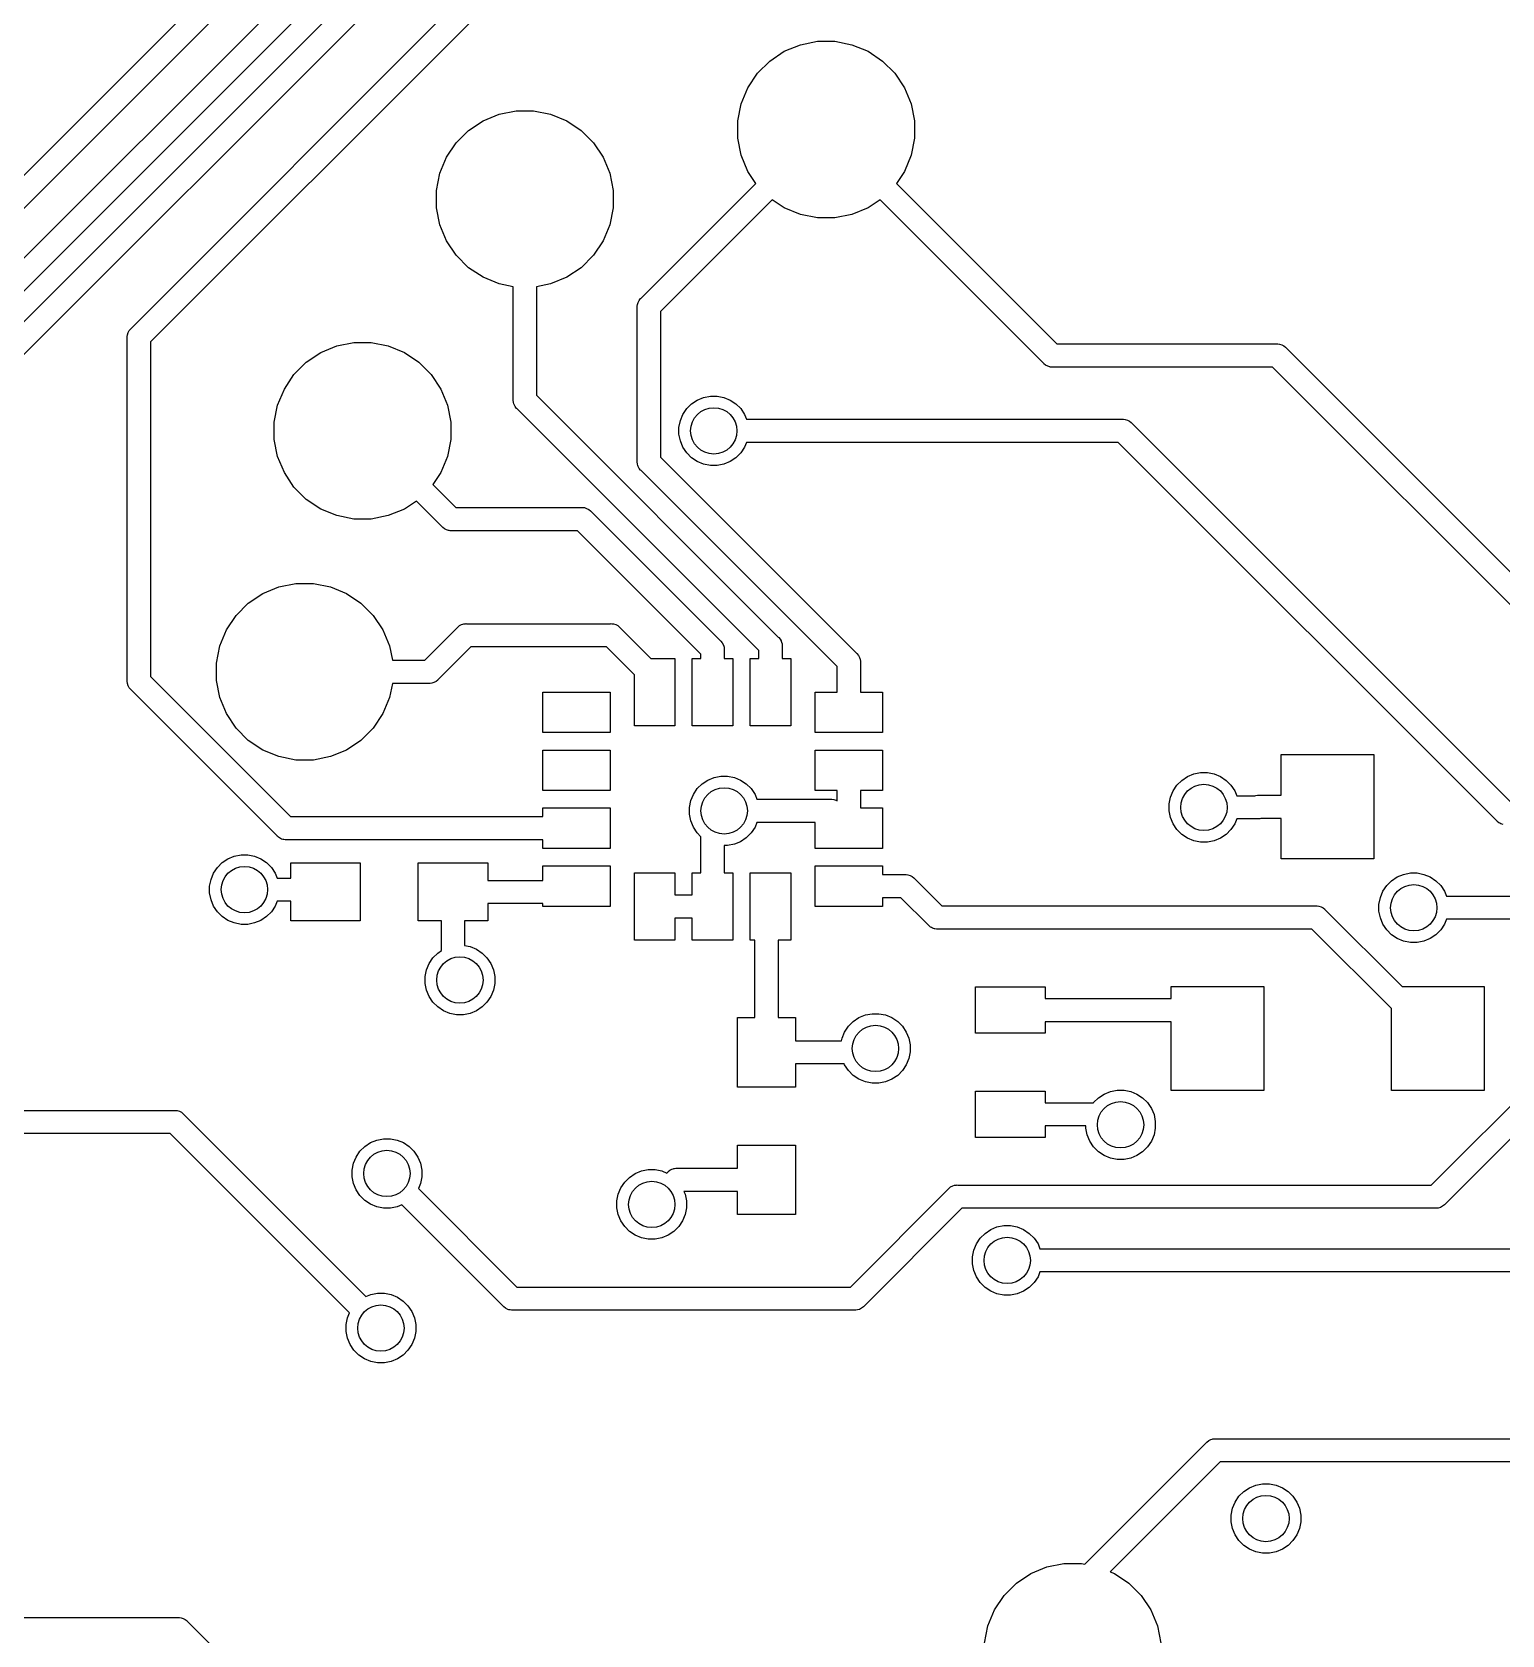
# Model space of a CAD drawing. Extents: x 71 to 174, y -171 to -82.
# Drawn here: x 105.57 to 118.25, y -119 to -105.16 of the extents above; entities that cross this region are included whole.
import ezdxf

# ---------------------------------------------------------------- set-up
doc = ezdxf.new("R2010")
doc.units = 0
doc.header["$MEASUREMENT"] = 0
doc.layers.add('BLACK', color=7, linetype='CONTINUOUS')

msp = doc.modelspace()

# ---------------------------------------------------------------- linework, layer by layer
at = {"layer": 'BLACK', "linetype": 'CONTINUOUS'}
for p, q in [((93.1546, -118.747), (108.096, -103.805)), ((108.212, -103.973), (93.2702, -118.915)), ((86.9507, -125.664), (108.46, -104.155)), ((108.575, -104.323), (87.0101, -125.888)), ((87.1929, -125.971), (108.658, -104.505)), ((108.774, -104.673), (87.3601, -126.086)), ((106.426, -107.722), (109.231, -104.916)), ((109.347, -105.084), (106.593, -107.837)), ((112.062, -105.33), (112.201, -105.273)), ((112.201, -105.273), (112.348, -105.244)), ((112.348, -105.244), (112.498, -105.244)), ((112.498, -105.244), (112.645, -105.273)), ((112.645, -105.273), (112.784, -105.33)), ((111.831, -105.52), (111.937, -105.414)), ((111.937, -105.414), (112.062, -105.33)), ((112.784, -105.33), (112.909, -105.414)), ((112.909, -105.414), (113.015, -105.52)), ((111.748, -105.645), (111.831, -105.52)), ((113.015, -105.52), (113.098, -105.645)), ((111.69, -105.783), (111.748, -105.645)), ((113.098, -105.645), (113.156, -105.783)), ((111.661, -105.931), (111.69, -105.783)), ((113.156, -105.783), (113.185, -105.931)), ((109.337, -106.014), (109.462, -105.93)), ((109.462, -105.93), (109.601, -105.873)), ((109.601, -105.873), (109.748, -105.844)), ((109.748, -105.844), (109.898, -105.844)), ((109.898, -105.844), (110.045, -105.873)), ((110.045, -105.873), (110.184, -105.93)), ((110.184, -105.93), (110.309, -106.014)), ((111.661, -106.081), (111.661, -105.931)), ((113.185, -105.931), (113.185, -106.081)), ((109.231, -106.12), (109.337, -106.014)), ((110.309, -106.014), (110.415, -106.12)), ((111.69, -106.228), (111.661, -106.081)), ((113.185, -106.081), (113.156, -106.228)), ((109.09, -106.383), (109.148, -106.245)), ((109.148, -106.245), (109.231, -106.12)), ((110.415, -106.12), (110.498, -106.245)), ((110.498, -106.245), (110.556, -106.383)), ((111.748, -106.367), (111.69, -106.228)), ((113.156, -106.228), (113.098, -106.367)), ((109.061, -106.531), (109.09, -106.383)), ((110.556, -106.383), (110.585, -106.531)), ((111.817, -106.47), (111.748, -106.367)), ((113.098, -106.367), (113.029, -106.47)), ((110.826, -107.462), (111.817, -106.47)), ((113.029, -106.47), (114.414, -107.856)), ((109.061, -106.681), (109.061, -106.531)), ((110.585, -106.531), (110.585, -106.681)), ((111.958, -106.612), (110.993, -107.577)), ((112.062, -106.681), (111.958, -106.612)), ((112.888, -106.612), (112.784, -106.681)), ((114.299, -108.023), (112.888, -106.612)), ((109.09, -106.828), (109.061, -106.681)), ((110.585, -106.681), (110.556, -106.828)), ((112.201, -106.738), (112.062, -106.681)), ((112.348, -106.768), (112.201, -106.738)), ((112.498, -106.768), (112.348, -106.768)), ((112.645, -106.738), (112.498, -106.768)), ((112.784, -106.681), (112.645, -106.738)), ((109.148, -106.967), (109.09, -106.828)), ((110.556, -106.828), (110.498, -106.967)), ((109.231, -107.091), (109.148, -106.967)), ((110.498, -106.967), (110.415, -107.091)), ((109.337, -107.198), (109.231, -107.091)), ((109.462, -107.281), (109.337, -107.198)), ((110.309, -107.198), (110.184, -107.281)), ((110.415, -107.091), (110.309, -107.198)), ((109.601, -107.338), (109.462, -107.281)), ((109.723, -107.363), (109.601, -107.338)), ((110.045, -107.338), (109.923, -107.363)), ((110.184, -107.281), (110.045, -107.338)), ((109.723, -108.336), (109.723, -107.363)), ((109.923, -107.363), (109.923, -108.299)), ((110.795, -107.516), (110.8, -107.497)), ((110.8, -107.497), (110.81, -107.48)), ((110.81, -107.48), (110.822, -107.465)), ((110.822, -107.465), (110.826, -107.462)), ((110.793, -107.531), (110.795, -107.516)), ((110.793, -107.536), (110.793, -107.531)), ((110.793, -107.531), (110.793, -107.531)), ((110.793, -107.541), (110.793, -107.536)), ((110.793, -108.87), (110.793, -107.541)), ((110.993, -107.577), (110.993, -108.833)), ((106.395, -107.776), (106.4, -107.757)), ((106.4, -107.757), (106.41, -107.74)), ((106.41, -107.74), (106.422, -107.725)), ((106.422, -107.725), (106.426, -107.722)), ((106.393, -107.791), (106.395, -107.776)), ((106.393, -107.796), (106.393, -107.791)), ((106.393, -107.791), (106.393, -107.791)), ((106.393, -107.801), (106.393, -107.796)), ((106.393, -110.763), (106.393, -107.801)), ((106.593, -107.837), (106.593, -110.727)), ((108.062, -107.93), (108.201, -107.873)), ((108.201, -107.873), (108.348, -107.844)), ((108.348, -107.844), (108.498, -107.844)), ((108.498, -107.844), (108.645, -107.873)), ((108.645, -107.873), (108.784, -107.93)), ((114.414, -107.856), (116.311, -107.856)), ((116.311, -107.856), (116.316, -107.855)), ((116.316, -107.855), (116.321, -107.856)), ((116.321, -107.856), (116.321, -107.856)), ((116.321, -107.856), (116.336, -107.857)), ((116.336, -107.857), (116.355, -107.863)), ((116.355, -107.863), (116.372, -107.872)), ((116.372, -107.872), (116.387, -107.885)), ((116.387, -107.885), (116.39, -107.888)), ((116.39, -107.888), (119.028, -110.526)), ((107.831, -108.12), (107.937, -108.014)), ((107.937, -108.014), (108.062, -107.93)), ((108.784, -107.93), (108.909, -108.014)), ((108.909, -108.014), (109.015, -108.12)), ((114.302, -108.027), (114.299, -108.023)), ((114.317, -108.039), (114.302, -108.027)), ((114.335, -108.049), (114.317, -108.039)), ((114.345, -108.052), (114.335, -108.049)), ((107.748, -108.245), (107.831, -108.12)), ((109.015, -108.12), (109.098, -108.245)), ((114.353, -108.054), (114.345, -108.052)), ((114.357, -108.055), (114.353, -108.054)), ((114.368, -108.056), (114.357, -108.055)), ((114.373, -108.056), (114.368, -108.056)), ((114.368, -108.056), (114.368, -108.056)), ((114.378, -108.056), (114.373, -108.056)), ((116.275, -108.056), (114.378, -108.056)), ((118.913, -110.694), (116.275, -108.056)), ((107.69, -108.383), (107.748, -108.245)), ((109.098, -108.245), (109.156, -108.383)), ((109.923, -108.299), (112.01, -110.387)), ((111.311, -108.34), (111.366, -108.317)), ((111.366, -108.317), (111.424, -108.306)), ((111.424, -108.306), (111.483, -108.306)), ((111.483, -108.306), (111.541, -108.317)), ((111.541, -108.317), (111.595, -108.34)), ((107.661, -108.531), (107.69, -108.383)), ((109.156, -108.383), (109.185, -108.531)), ((109.723, -108.341), (109.723, -108.336)), ((109.725, -108.36), (109.723, -108.341)), ((109.728, -108.373), (109.725, -108.36)), ((109.73, -108.379), (109.728, -108.373)), ((109.74, -108.397), (109.73, -108.379)), ((109.752, -108.412), (109.74, -108.397)), ((109.756, -108.415), (109.752, -108.412)), ((111.843, -110.502), (109.756, -108.415)), ((111.165, -108.518), (111.187, -108.464)), ((111.187, -108.464), (111.22, -108.414)), ((111.22, -108.414), (111.262, -108.373)), ((111.262, -108.373), (111.311, -108.34)), ((111.595, -108.34), (111.644, -108.373)), ((111.644, -108.373), (111.686, -108.414)), ((111.686, -108.414), (111.719, -108.464)), ((111.719, -108.464), (111.736, -108.506)), ((107.661, -108.681), (107.661, -108.531)), ((109.185, -108.531), (109.185, -108.681)), ((111.153, -108.576), (111.165, -108.518)), ((111.153, -108.635), (111.153, -108.576)), ((111.736, -108.506), (114.979, -108.506)), ((114.979, -108.506), (114.984, -108.505)), ((114.984, -108.505), (114.989, -108.506)), ((114.989, -108.506), (114.989, -108.506)), ((114.989, -108.506), (115.003, -108.507)), ((115.003, -108.507), (115.022, -108.513)), ((115.022, -108.513), (115.04, -108.522)), ((115.04, -108.522), (115.055, -108.535)), ((115.055, -108.535), (115.058, -108.538)), ((115.058, -108.538), (118.325, -111.806)), ((107.69, -108.828), (107.661, -108.681)), ((109.185, -108.681), (109.156, -108.828)), ((111.165, -108.693), (111.153, -108.635)), ((111.187, -108.748), (111.165, -108.693)), ((111.736, -108.706), (111.719, -108.748)), ((114.942, -108.706), (111.736, -108.706)), ((118.21, -111.973), (114.942, -108.706)), ((107.748, -108.967), (107.69, -108.828)), ((109.156, -108.828), (109.098, -108.967)), ((110.793, -108.874), (110.793, -108.87)), ((110.795, -108.894), (110.793, -108.874)), ((110.993, -108.833), (112.685, -110.525)), ((111.22, -108.797), (111.187, -108.748)), ((111.262, -108.839), (111.22, -108.797)), ((111.311, -108.872), (111.262, -108.839)), ((111.366, -108.894), (111.311, -108.872)), ((111.595, -108.872), (111.541, -108.894)), ((111.644, -108.839), (111.595, -108.872)), ((111.686, -108.797), (111.644, -108.839)), ((111.719, -108.748), (111.686, -108.797)), ((107.831, -109.091), (107.748, -108.967)), ((109.098, -108.967), (109.029, -109.07)), ((110.798, -108.906), (110.795, -108.894)), ((110.8, -108.913), (110.798, -108.906)), ((110.81, -108.93), (110.8, -108.913)), ((110.822, -108.946), (110.81, -108.93)), ((110.826, -108.949), (110.822, -108.946)), ((112.518, -110.641), (110.826, -108.949)), ((111.424, -108.906), (111.366, -108.894)), ((111.483, -108.906), (111.424, -108.906)), ((111.541, -108.894), (111.483, -108.906)), ((107.937, -109.198), (107.831, -109.091)), ((109.029, -109.07), (109.227, -109.268)), ((108.062, -109.281), (107.937, -109.198)), ((108.201, -109.338), (108.062, -109.281)), ((108.784, -109.281), (108.645, -109.338)), ((108.888, -109.212), (108.784, -109.281)), ((109.111, -109.435), (108.888, -109.212)), ((109.227, -109.268), (110.313, -109.268)), ((110.313, -109.268), (110.318, -109.267)), ((110.318, -109.267), (110.323, -109.268)), ((110.323, -109.268), (110.323, -109.268)), ((110.323, -109.268), (110.337, -109.269)), ((110.337, -109.269), (110.356, -109.275)), ((110.356, -109.275), (110.374, -109.284)), ((110.374, -109.284), (110.389, -109.297)), ((108.348, -109.368), (108.201, -109.338)), ((108.498, -109.368), (108.348, -109.368)), ((108.645, -109.338), (108.498, -109.368)), ((110.389, -109.297), (110.392, -109.3)), ((110.392, -109.3), (111.51, -110.419)), ((109.114, -109.439), (109.111, -109.435)), ((109.129, -109.451), (109.114, -109.439)), ((109.147, -109.461), (109.129, -109.451)), ((109.157, -109.464), (109.147, -109.461)), ((109.165, -109.466), (109.157, -109.464)), ((109.169, -109.467), (109.165, -109.466)), ((109.18, -109.468), (109.169, -109.467)), ((109.185, -109.468), (109.18, -109.468)), ((109.18, -109.468), (109.18, -109.468)), ((109.19, -109.468), (109.185, -109.468)), ((110.276, -109.468), (109.19, -109.468)), ((111.343, -110.534), (110.276, -109.468)), ((107.562, -110.01), (107.701, -109.953)), ((107.701, -109.953), (107.848, -109.924)), ((107.848, -109.924), (107.998, -109.924)), ((107.998, -109.924), (108.145, -109.953)), ((108.145, -109.953), (108.284, -110.01)), ((107.331, -110.2), (107.437, -110.094)), ((107.437, -110.094), (107.562, -110.01)), ((108.284, -110.01), (108.409, -110.094)), ((108.409, -110.094), (108.515, -110.2)), ((107.248, -110.325), (107.331, -110.2)), ((108.515, -110.2), (108.598, -110.325)), ((107.19, -110.463), (107.248, -110.325)), ((108.598, -110.325), (108.656, -110.463)), ((108.959, -110.586), (109.242, -110.303)), ((109.242, -110.303), (109.245, -110.3)), ((109.245, -110.3), (109.26, -110.287)), ((109.26, -110.287), (109.277, -110.278)), ((109.277, -110.278), (109.287, -110.275)), ((109.287, -110.275), (109.296, -110.272)), ((109.296, -110.272), (109.3, -110.272)), ((109.3, -110.272), (109.311, -110.271)), ((109.311, -110.271), (109.316, -110.27)), ((109.311, -110.271), (109.311, -110.271)), ((109.316, -110.27), (109.321, -110.271)), ((109.321, -110.271), (110.563, -110.271)), ((110.563, -110.271), (110.568, -110.27)), ((110.568, -110.27), (110.573, -110.271)), ((110.573, -110.271), (110.573, -110.271)), ((110.573, -110.271), (110.588, -110.272)), ((110.588, -110.272), (110.607, -110.278)), ((110.607, -110.278), (110.624, -110.287)), ((110.624, -110.287), (110.639, -110.3)), ((110.639, -110.3), (110.642, -110.303)), ((110.642, -110.303), (110.91, -110.571)), ((112.01, -110.387), (112.014, -110.39)), ((112.014, -110.39), (112.027, -110.405)), ((107.161, -110.611), (107.19, -110.463)), ((108.656, -110.463), (108.68, -110.586)), ((109.357, -110.471), (109.075, -110.753)), ((110.527, -110.471), (109.357, -110.471)), ((110.768, -110.712), (110.527, -110.471)), ((111.343, -110.571), (111.343, -110.534)), ((111.51, -110.419), (111.514, -110.422)), ((111.514, -110.422), (111.527, -110.437)), ((111.527, -110.437), (111.536, -110.455)), ((111.536, -110.455), (111.542, -110.473)), ((111.542, -110.473), (111.543, -110.488)), ((111.543, -110.488), (111.543, -110.488)), ((111.543, -110.488), (111.544, -110.493)), ((111.544, -110.493), (111.543, -110.498)), ((111.543, -110.498), (111.543, -110.571)), ((111.843, -110.571), (111.843, -110.502)), ((112.027, -110.405), (112.034, -110.419)), ((112.034, -110.419), (112.036, -110.422)), ((112.036, -110.422), (112.041, -110.438)), ((112.041, -110.438), (112.042, -110.441)), ((112.042, -110.441), (112.043, -110.456)), ((112.043, -110.456), (112.043, -110.456)), ((112.043, -110.456), (112.044, -110.461)), ((112.044, -110.461), (112.043, -110.466)), ((112.043, -110.466), (112.043, -110.571)), ((112.685, -110.525), (112.689, -110.528)), ((112.689, -110.528), (112.702, -110.544)), ((107.161, -110.761), (107.161, -110.611)), ((108.68, -110.586), (108.959, -110.586)), ((110.91, -110.571), (111.118, -110.571)), ((111.118, -110.571), (111.118, -111.151)), ((111.268, -111.151), (111.268, -110.571)), ((111.268, -110.571), (111.343, -110.571)), ((111.543, -110.571), (111.618, -110.571)), ((111.618, -110.571), (111.618, -111.151)), ((111.768, -111.151), (111.768, -110.571)), ((111.768, -110.571), (111.843, -110.571)), ((112.043, -110.571), (112.118, -110.571)), ((112.118, -110.571), (112.118, -111.151)), ((112.518, -110.861), (112.518, -110.641)), ((112.702, -110.544), (112.711, -110.561)), ((112.711, -110.561), (112.714, -110.571)), ((112.714, -110.571), (112.716, -110.578)), ((112.716, -110.578), (112.717, -110.58)), ((112.717, -110.58), (112.718, -110.595)), ((112.718, -110.595), (112.718, -110.595)), ((112.718, -110.595), (112.719, -110.599)), ((112.719, -110.599), (112.718, -110.604)), ((112.718, -110.604), (112.718, -110.861)), ((106.393, -110.768), (106.393, -110.763)), ((106.395, -110.788), (106.393, -110.768)), ((106.4, -110.806), (106.395, -110.788)), ((106.4, -110.807), (106.4, -110.806)), ((106.41, -110.824), (106.4, -110.807)), ((106.593, -110.727), (107.802, -111.936)), ((107.19, -110.908), (107.161, -110.761)), ((108.68, -110.786), (108.656, -110.908)), ((108.996, -110.786), (108.68, -110.786)), ((109.001, -110.786), (108.996, -110.786)), ((109.006, -110.786), (109.001, -110.786)), ((109.02, -110.784), (109.006, -110.786)), ((109.006, -110.786), (109.006, -110.786)), ((109.039, -110.779), (109.02, -110.784)), ((109.057, -110.769), (109.039, -110.779)), ((109.072, -110.757), (109.057, -110.769)), ((109.075, -110.753), (109.072, -110.757)), ((110.768, -111.151), (110.768, -110.712)), ((106.422, -110.839), (106.41, -110.824)), ((106.426, -110.842), (106.422, -110.839)), ((107.686, -112.103), (106.426, -110.842)), ((107.248, -111.047), (107.19, -110.908)), ((108.656, -110.908), (108.598, -111.047)), ((109.978, -111.211), (109.978, -110.861)), ((109.978, -110.861), (110.558, -110.861)), ((110.558, -110.861), (110.558, -111.211)), ((112.328, -111.211), (112.328, -110.861)), ((112.328, -110.861), (112.518, -110.861)), ((112.718, -110.861), (112.908, -110.861)), ((112.908, -110.861), (112.908, -111.211)), ((107.331, -111.171), (107.248, -111.047)), ((108.598, -111.047), (108.515, -111.171)), ((107.437, -111.278), (107.331, -111.171)), ((108.515, -111.171), (108.409, -111.278)), ((110.558, -111.211), (109.978, -111.211)), ((111.118, -111.151), (110.768, -111.151)), ((111.618, -111.151), (111.268, -111.151)), ((112.118, -111.151), (111.768, -111.151)), ((112.908, -111.211), (112.328, -111.211)), ((107.562, -111.361), (107.437, -111.278)), ((107.701, -111.418), (107.562, -111.361)), ((108.284, -111.361), (108.145, -111.418)), ((108.409, -111.278), (108.284, -111.361)), ((109.978, -111.711), (109.978, -111.361)), ((109.978, -111.361), (110.558, -111.361)), ((110.558, -111.361), (110.558, -111.711)), ((112.328, -111.711), (112.328, -111.361)), ((112.328, -111.361), (112.908, -111.361)), ((112.908, -111.361), (112.908, -111.711)), ((107.848, -111.448), (107.701, -111.418)), ((107.998, -111.448), (107.848, -111.448)), ((108.145, -111.418), (107.998, -111.448)), ((116.35, -111.751), (116.35, -111.401)), ((116.35, -111.401), (117.15, -111.401)), ((117.15, -111.401), (117.15, -112.301)), ((111.352, -111.653), (111.401, -111.62)), ((111.401, -111.62), (111.456, -111.597)), ((111.456, -111.597), (111.514, -111.586)), ((111.514, -111.586), (111.573, -111.586)), ((111.573, -111.586), (111.631, -111.597)), ((111.631, -111.597), (111.685, -111.62)), ((111.685, -111.62), (111.734, -111.653)), ((115.45, -111.664), (115.492, -111.623)), ((115.492, -111.623), (115.541, -111.59)), ((115.541, -111.59), (115.596, -111.567)), ((115.596, -111.567), (115.654, -111.556)), ((115.654, -111.556), (115.713, -111.556)), ((115.713, -111.556), (115.771, -111.567)), ((115.771, -111.567), (115.825, -111.59)), ((115.825, -111.59), (115.874, -111.623)), ((115.874, -111.623), (115.916, -111.664)), ((110.558, -111.711), (109.978, -111.711)), ((111.255, -111.798), (111.277, -111.744)), ((111.277, -111.744), (111.31, -111.694)), ((111.31, -111.694), (111.352, -111.653)), ((111.734, -111.653), (111.776, -111.694)), ((111.776, -111.694), (111.809, -111.744)), ((111.809, -111.744), (111.826, -111.786)), ((111.826, -111.786), (112.463, -111.786)), ((112.518, -111.711), (112.328, -111.711)), ((112.463, -111.786), (112.468, -111.785)), ((112.468, -111.785), (112.473, -111.786)), ((112.473, -111.786), (112.473, -111.786)), ((112.473, -111.786), (112.488, -111.787)), ((112.518, -111.799), (112.518, -111.711)), ((112.908, -111.711), (112.718, -111.711)), ((112.718, -111.711), (112.718, -111.861)), ((115.383, -111.826), (115.395, -111.768)), ((115.395, -111.768), (115.417, -111.714)), ((115.417, -111.714), (115.45, -111.664)), ((115.916, -111.664), (115.949, -111.714)), ((115.949, -111.714), (115.966, -111.756)), ((115.966, -111.756), (116.122, -111.756)), ((116.122, -111.756), (116.131, -111.753)), ((116.131, -111.753), (116.145, -111.751)), ((116.145, -111.751), (116.145, -111.751)), ((116.145, -111.751), (116.15, -111.751)), ((116.15, -111.751), (116.155, -111.751)), ((116.155, -111.751), (116.35, -111.751)), ((109.978, -111.861), (110.558, -111.861)), ((109.978, -111.936), (109.978, -111.861)), ((110.558, -111.861), (110.558, -112.211)), ((111.243, -111.856), (111.255, -111.798)), ((111.243, -111.915), (111.243, -111.856)), ((111.255, -111.973), (111.243, -111.915)), ((112.488, -111.787), (112.507, -111.793)), ((112.507, -111.793), (112.518, -111.799)), ((112.718, -111.861), (112.908, -111.861)), ((112.908, -111.861), (112.908, -112.211)), ((115.383, -111.885), (115.383, -111.826)), ((115.395, -111.943), (115.383, -111.885)), ((107.802, -111.936), (109.978, -111.936)), ((111.277, -112.028), (111.255, -111.973)), ((111.31, -112.077), (111.277, -112.028)), ((111.809, -112.028), (111.776, -112.077)), ((111.826, -111.986), (111.809, -112.028)), ((112.328, -111.986), (111.826, -111.986)), ((112.328, -112.211), (112.328, -111.986)), ((115.417, -111.998), (115.395, -111.943)), ((115.45, -112.047), (115.417, -111.998)), ((115.492, -112.089), (115.45, -112.047)), ((115.916, -112.047), (115.874, -112.089)), ((115.949, -111.998), (115.916, -112.047)), ((115.966, -111.956), (115.949, -111.998)), ((116.141, -111.956), (115.966, -111.956)), ((116.146, -111.956), (116.141, -111.956)), ((116.151, -111.956), (116.146, -111.956)), ((116.166, -111.954), (116.151, -111.956)), ((116.151, -111.956), (116.151, -111.956)), ((116.175, -111.951), (116.166, -111.954)), ((116.35, -111.951), (116.175, -111.951)), ((116.35, -112.301), (116.35, -111.951)), ((118.213, -111.977), (118.21, -111.973)), ((118.228, -111.989), (118.213, -111.977)), ((118.235, -111.993), (118.228, -111.989)), ((118.245, -111.999), (118.235, -111.993)), ((118.264, -112.004), (118.245, -111.999)), ((107.689, -112.107), (107.686, -112.103)), ((107.705, -112.119), (107.689, -112.107)), ((107.722, -112.129), (107.705, -112.119)), ((107.735, -112.133), (107.722, -112.129)), ((107.741, -112.134), (107.735, -112.133)), ((107.743, -112.134), (107.741, -112.134)), ((107.756, -112.136), (107.743, -112.134)), ((107.761, -112.136), (107.756, -112.136)), ((107.756, -112.136), (107.756, -112.136)), ((107.765, -112.136), (107.761, -112.136)), ((109.978, -112.136), (107.765, -112.136)), ((109.978, -112.211), (109.978, -112.136)), ((111.343, -112.11), (111.31, -112.077)), ((111.343, -112.421), (111.343, -112.11)), ((111.573, -112.186), (111.543, -112.186)), ((111.543, -112.186), (111.543, -112.421)), ((111.631, -112.174), (111.573, -112.186)), ((111.685, -112.152), (111.631, -112.174)), ((111.734, -112.119), (111.685, -112.152)), ((111.776, -112.077), (111.734, -112.119)), ((115.541, -112.122), (115.492, -112.089)), ((115.596, -112.144), (115.541, -112.122)), ((115.654, -112.156), (115.596, -112.144)), ((115.713, -112.156), (115.654, -112.156)), ((115.771, -112.144), (115.713, -112.156)), ((115.825, -112.122), (115.771, -112.144)), ((115.874, -112.089), (115.825, -112.122)), ((107.17, -112.374), (107.212, -112.333)), ((107.212, -112.333), (107.261, -112.3)), ((107.261, -112.3), (107.316, -112.277)), ((107.316, -112.277), (107.374, -112.266)), ((107.374, -112.266), (107.433, -112.266)), ((107.433, -112.266), (107.491, -112.277)), ((107.491, -112.277), (107.545, -112.3)), ((107.545, -112.3), (107.594, -112.333)), ((107.594, -112.333), (107.636, -112.374)), ((107.803, -112.466), (107.803, -112.336)), ((107.803, -112.336), (108.403, -112.336)), ((108.403, -112.336), (108.403, -112.836)), ((108.903, -112.836), (108.903, -112.336)), ((108.903, -112.336), (109.503, -112.336)), ((109.503, -112.336), (109.503, -112.486)), ((110.558, -112.211), (109.978, -112.211)), ((112.908, -112.211), (112.328, -112.211)), ((117.15, -112.301), (116.35, -112.301)), ((107.103, -112.536), (107.115, -112.478)), ((107.115, -112.478), (107.137, -112.424)), ((107.137, -112.424), (107.17, -112.374)), ((107.636, -112.374), (107.669, -112.424)), ((107.669, -112.424), (107.686, -112.466)), ((107.686, -112.466), (107.803, -112.466)), ((109.978, -112.486), (109.978, -112.361)), ((109.978, -112.361), (110.558, -112.361)), ((110.558, -112.361), (110.558, -112.711)), ((110.768, -113.001), (110.768, -112.421)), ((110.768, -112.421), (111.118, -112.421)), ((111.118, -112.421), (111.118, -112.611)), ((111.268, -112.611), (111.268, -112.421)), ((111.268, -112.421), (111.343, -112.421)), ((111.543, -112.421), (111.618, -112.421)), ((111.618, -112.421), (111.618, -113.001)), ((111.768, -113.001), (111.768, -112.421)), ((111.768, -112.421), (112.118, -112.421)), ((112.118, -112.421), (112.118, -113.001)), ((112.328, -112.711), (112.328, -112.361)), ((112.328, -112.361), (112.908, -112.361)), ((112.908, -112.361), (112.908, -112.436)), ((112.908, -112.436), (113.103, -112.436)), ((113.103, -112.436), (113.108, -112.435)), ((113.108, -112.435), (113.113, -112.436)), ((113.113, -112.436), (113.113, -112.436)), ((113.113, -112.436), (113.128, -112.437)), ((113.128, -112.437), (113.147, -112.443)), ((113.147, -112.443), (113.164, -112.452)), ((113.164, -112.452), (113.179, -112.465)), ((113.179, -112.465), (113.182, -112.468)), ((113.182, -112.468), (113.42, -112.706)), ((117.302, -112.489), (117.351, -112.456)), ((117.351, -112.456), (117.406, -112.434)), ((117.406, -112.434), (117.464, -112.422)), ((117.464, -112.422), (117.523, -112.422)), ((117.523, -112.422), (117.581, -112.434)), ((117.581, -112.434), (117.635, -112.456)), ((117.635, -112.456), (117.684, -112.489)), ((107.103, -112.595), (107.103, -112.536)), ((107.115, -112.653), (107.103, -112.595)), ((109.503, -112.486), (109.978, -112.486)), ((111.118, -112.611), (111.268, -112.611)), ((117.205, -112.635), (117.227, -112.58)), ((117.227, -112.58), (117.26, -112.531)), ((117.26, -112.531), (117.302, -112.489)), ((117.684, -112.489), (117.726, -112.531)), ((117.726, -112.531), (117.759, -112.58)), ((117.759, -112.58), (117.776, -112.622)), ((107.137, -112.708), (107.115, -112.653)), ((107.17, -112.757), (107.137, -112.708)), ((107.669, -112.708), (107.636, -112.757)), ((107.686, -112.666), (107.669, -112.708)), ((107.803, -112.666), (107.686, -112.666)), ((107.803, -112.836), (107.803, -112.666)), ((109.978, -112.686), (109.503, -112.686)), ((109.503, -112.686), (109.503, -112.836)), ((109.978, -112.711), (109.978, -112.686)), ((110.558, -112.711), (109.978, -112.711)), ((112.908, -112.711), (112.328, -112.711)), ((113.067, -112.636), (112.908, -112.636)), ((112.908, -112.636), (112.908, -112.711)), ((113.305, -112.874), (113.067, -112.636)), ((113.42, -112.706), (116.65, -112.706)), ((116.65, -112.706), (116.655, -112.706)), ((116.655, -112.706), (116.66, -112.706)), ((116.66, -112.706), (116.66, -112.706)), ((116.66, -112.706), (116.675, -112.708)), ((116.675, -112.708), (116.694, -112.714)), ((116.694, -112.714), (116.711, -112.723)), ((116.711, -112.723), (116.726, -112.735)), ((116.726, -112.735), (116.729, -112.739)), ((116.729, -112.739), (117.392, -113.401)), ((117.193, -112.693), (117.205, -112.635)), ((117.193, -112.752), (117.193, -112.693)), ((117.205, -112.81), (117.193, -112.752)), ((117.776, -112.622), (126.623, -112.622)), ((107.212, -112.799), (107.17, -112.757)), ((107.261, -112.832), (107.212, -112.799)), ((107.316, -112.854), (107.261, -112.832)), ((107.374, -112.866), (107.316, -112.854)), ((107.433, -112.866), (107.374, -112.866)), ((107.491, -112.854), (107.433, -112.866)), ((107.545, -112.832), (107.491, -112.854)), ((107.594, -112.799), (107.545, -112.832)), ((107.636, -112.757), (107.594, -112.799)), ((108.403, -112.836), (107.803, -112.836)), ((109.103, -112.836), (108.903, -112.836)), ((109.103, -113.092), (109.103, -112.836)), ((109.503, -112.836), (109.303, -112.836)), ((109.303, -112.836), (109.303, -113.048)), ((111.268, -112.811), (111.118, -112.811)), ((111.118, -112.811), (111.118, -113.001)), ((111.268, -113.001), (111.268, -112.811)), ((113.308, -112.877), (113.305, -112.874)), ((113.323, -112.89), (113.308, -112.877)), ((113.331, -112.894), (113.323, -112.89)), ((117.227, -112.864), (117.205, -112.81)), ((117.26, -112.914), (117.227, -112.864)), ((117.759, -112.864), (117.726, -112.914)), ((117.776, -112.822), (117.759, -112.864)), ((126.715, -112.822), (117.776, -112.822)), ((111.118, -113.001), (110.768, -113.001)), ((111.618, -113.001), (111.268, -113.001)), ((111.808, -113.001), (111.768, -113.001)), ((111.808, -113.671), (111.808, -113.001)), ((112.118, -113.001), (112.008, -113.001)), ((112.008, -113.001), (112.008, -113.671)), ((113.34, -112.899), (113.331, -112.894)), ((113.359, -112.905), (113.34, -112.899)), ((113.361, -112.905), (113.359, -112.905)), ((113.374, -112.906), (113.361, -112.905)), ((113.379, -112.907), (113.374, -112.906)), ((113.374, -112.906), (113.374, -112.906)), ((113.384, -112.906), (113.379, -112.907)), ((116.614, -112.906), (113.384, -112.906)), ((117.3, -113.593), (116.614, -112.906)), ((117.302, -112.955), (117.26, -112.914)), ((117.351, -112.988), (117.302, -112.955)), ((117.406, -113.011), (117.351, -112.988)), ((117.464, -113.022), (117.406, -113.011)), ((117.523, -113.022), (117.464, -113.022)), ((117.581, -113.011), (117.523, -113.022)), ((117.635, -112.988), (117.581, -113.011)), ((117.684, -112.955), (117.635, -112.988)), ((117.726, -112.914), (117.684, -112.955)), ((108.997, -113.204), (109.03, -113.154)), ((109.03, -113.154), (109.072, -113.113)), ((109.072, -113.113), (109.103, -113.092)), ((109.303, -113.048), (109.351, -113.057)), ((109.351, -113.057), (109.405, -113.08)), ((109.405, -113.08), (109.454, -113.113)), ((109.454, -113.113), (109.496, -113.154)), ((109.496, -113.154), (109.529, -113.204)), ((108.963, -113.316), (108.975, -113.258)), ((108.975, -113.258), (108.997, -113.204)), ((109.529, -113.204), (109.552, -113.258)), ((109.552, -113.258), (109.563, -113.316)), ((108.963, -113.375), (108.963, -113.316)), ((108.975, -113.433), (108.963, -113.375)), ((108.997, -113.488), (108.975, -113.433)), ((109.552, -113.433), (109.529, -113.488)), ((109.563, -113.375), (109.552, -113.433)), ((109.563, -113.316), (109.563, -113.375)), ((113.713, -113.806), (113.713, -113.406)), ((113.713, -113.406), (114.313, -113.406)), ((114.313, -113.406), (114.313, -113.506)), ((115.4, -113.506), (115.4, -113.401)), ((115.4, -113.401), (116.2, -113.401)), ((116.2, -113.401), (116.2, -114.301)), ((117.392, -113.401), (118.1, -113.401)), ((117.644, -115.116), (119.355, -113.405)), ((118.1, -113.401), (118.1, -114.301)), ((109.03, -113.537), (108.997, -113.488)), ((109.072, -113.579), (109.03, -113.537)), ((109.121, -113.612), (109.072, -113.579)), ((109.454, -113.579), (109.405, -113.612)), ((109.496, -113.537), (109.454, -113.579)), ((109.529, -113.488), (109.496, -113.537)), ((114.313, -113.506), (115.4, -113.506)), ((119.471, -113.572), (117.76, -115.283)), ((109.176, -113.634), (109.121, -113.612)), ((109.234, -113.646), (109.176, -113.634)), ((109.293, -113.646), (109.234, -113.646)), ((109.351, -113.634), (109.293, -113.646)), ((109.405, -113.612), (109.351, -113.634)), ((111.658, -114.271), (111.658, -113.671)), ((111.658, -113.671), (111.808, -113.671)), ((112.008, -113.671), (112.158, -113.671)), ((112.158, -113.671), (112.158, -113.871)), ((112.615, -113.745), (112.657, -113.704)), ((112.657, -113.704), (112.706, -113.671)), ((112.706, -113.671), (112.761, -113.648)), ((112.761, -113.648), (112.819, -113.637)), ((112.819, -113.637), (112.878, -113.637)), ((112.878, -113.637), (112.936, -113.648)), ((112.936, -113.648), (112.99, -113.671)), ((112.99, -113.671), (113.04, -113.704)), ((113.04, -113.704), (113.081, -113.745)), ((115.4, -113.706), (114.313, -113.706)), ((114.313, -113.706), (114.313, -113.806)), ((115.4, -114.301), (115.4, -113.706)), ((117.3, -114.301), (117.3, -113.593)), ((112.555, -113.871), (112.56, -113.849)), ((112.56, -113.849), (112.582, -113.795)), ((112.582, -113.795), (112.615, -113.745)), ((113.081, -113.745), (113.114, -113.795)), ((113.114, -113.795), (113.137, -113.849)), ((113.137, -113.849), (113.148, -113.907)), ((114.313, -113.806), (113.713, -113.806)), ((112.158, -113.871), (112.555, -113.871)), ((113.148, -113.966), (113.137, -114.024)), ((113.148, -113.907), (113.148, -113.966)), ((112.579, -114.071), (112.158, -114.071)), ((112.158, -114.071), (112.158, -114.271)), ((112.582, -114.079), (112.579, -114.071)), ((112.615, -114.128), (112.582, -114.079)), ((112.657, -114.17), (112.615, -114.128)), ((113.081, -114.128), (113.04, -114.17)), ((113.114, -114.079), (113.081, -114.128)), ((113.137, -114.024), (113.114, -114.079)), ((112.158, -114.271), (111.658, -114.271)), ((112.706, -114.203), (112.657, -114.17)), ((112.761, -114.225), (112.706, -114.203)), ((112.819, -114.237), (112.761, -114.225)), ((112.878, -114.237), (112.819, -114.237)), ((112.936, -114.225), (112.878, -114.237)), ((112.99, -114.203), (112.936, -114.225)), ((113.04, -114.17), (112.99, -114.203)), ((113.713, -114.706), (113.713, -114.306)), ((113.713, -114.306), (114.313, -114.306)), ((114.313, -114.306), (114.313, -114.406)), ((114.313, -114.406), (114.729, -114.406)), ((114.729, -114.406), (114.73, -114.404)), ((114.73, -114.404), (114.772, -114.363)), ((114.772, -114.363), (114.821, -114.33)), ((114.821, -114.33), (114.876, -114.307)), ((114.876, -114.307), (114.934, -114.296)), ((114.934, -114.296), (114.993, -114.296)), ((114.993, -114.296), (115.051, -114.307)), ((115.051, -114.307), (115.105, -114.33)), ((115.105, -114.33), (115.154, -114.363)), ((115.154, -114.363), (115.196, -114.404)), ((115.196, -114.404), (115.229, -114.454)), ((116.2, -114.301), (115.4, -114.301)), ((118.1, -114.301), (117.3, -114.301)), ((99.822, -114.472), (106.798, -114.472)), ((106.798, -114.472), (106.803, -114.471)), ((106.803, -114.471), (106.808, -114.472)), ((106.808, -114.472), (106.808, -114.472)), ((106.808, -114.472), (106.823, -114.473)), ((106.823, -114.473), (106.842, -114.479)), ((106.842, -114.479), (106.859, -114.488)), ((106.859, -114.488), (106.874, -114.501)), ((106.874, -114.501), (106.877, -114.504)), ((106.877, -114.504), (108.451, -116.079)), ((115.229, -114.454), (115.252, -114.508)), ((115.252, -114.508), (115.263, -114.566)), ((106.762, -114.672), (99.822, -114.672)), ((108.31, -116.22), (106.762, -114.672)), ((114.663, -114.606), (114.313, -114.606)), ((114.313, -114.606), (114.313, -114.706)), ((114.663, -114.625), (114.663, -114.606)), ((114.675, -114.683), (114.663, -114.625)), ((114.697, -114.738), (114.675, -114.683)), ((115.252, -114.683), (115.229, -114.738)), ((115.263, -114.625), (115.252, -114.683)), ((115.263, -114.566), (115.263, -114.625)), ((108.367, -114.874), (108.4, -114.824)), ((108.4, -114.824), (108.442, -114.783)), ((108.442, -114.783), (108.491, -114.75)), ((108.491, -114.75), (108.546, -114.727)), ((108.546, -114.727), (108.604, -114.716)), ((108.604, -114.716), (108.663, -114.716)), ((108.663, -114.716), (108.721, -114.727)), ((108.721, -114.727), (108.775, -114.75)), ((108.775, -114.75), (108.824, -114.783)), ((108.824, -114.783), (108.866, -114.824)), ((108.866, -114.824), (108.899, -114.874)), ((111.658, -114.971), (111.658, -114.771)), ((111.658, -114.771), (112.158, -114.771)), ((112.158, -114.771), (112.158, -115.371)), ((114.313, -114.706), (113.713, -114.706)), ((114.73, -114.787), (114.697, -114.738)), ((114.772, -114.829), (114.73, -114.787)), ((114.821, -114.862), (114.772, -114.829)), ((115.154, -114.829), (115.105, -114.862)), ((115.196, -114.787), (115.154, -114.829)), ((115.229, -114.738), (115.196, -114.787)), ((108.333, -114.986), (108.345, -114.928)), ((108.345, -114.928), (108.367, -114.874)), ((108.899, -114.874), (108.922, -114.928)), ((108.922, -114.928), (108.933, -114.986)), ((114.876, -114.884), (114.821, -114.862)), ((114.934, -114.896), (114.876, -114.884)), ((114.993, -114.896), (114.934, -114.896)), ((115.051, -114.884), (114.993, -114.896)), ((115.105, -114.862), (115.051, -114.884)), ((108.333, -115.045), (108.333, -114.986)), ((108.345, -115.103), (108.333, -115.045)), ((108.367, -115.158), (108.345, -115.103)), ((108.922, -115.103), (108.904, -115.145)), ((108.933, -115.045), (108.922, -115.103)), ((108.933, -114.986), (108.933, -115.045)), ((110.652, -115.141), (110.685, -115.092)), ((110.685, -115.092), (110.727, -115.05)), ((110.727, -115.05), (110.776, -115.017)), ((110.776, -115.017), (110.83, -114.994)), ((110.83, -114.994), (110.888, -114.983)), ((110.888, -114.983), (110.947, -114.983)), ((110.947, -114.983), (111.005, -114.994)), ((111.005, -114.994), (111.047, -115.012)), ((111.047, -115.012), (111.056, -115.004)), ((111.056, -115.004), (111.059, -115)), ((111.059, -115), (111.074, -114.987)), ((111.074, -114.987), (111.091, -114.978)), ((111.091, -114.978), (111.102, -114.975)), ((111.102, -114.975), (111.11, -114.972)), ((111.11, -114.972), (111.114, -114.972)), ((111.114, -114.972), (111.125, -114.971)), ((111.125, -114.971), (111.13, -114.97)), ((111.125, -114.971), (111.125, -114.971)), ((111.13, -114.97), (111.135, -114.971)), ((111.135, -114.971), (111.658, -114.971)), ((108.4, -115.207), (108.367, -115.158)), ((108.442, -115.249), (108.4, -115.207)), ((108.904, -115.145), (109.755, -115.996)), ((110.618, -115.253), (110.629, -115.195)), ((110.629, -115.195), (110.652, -115.141)), ((111.658, -115.171), (111.196, -115.171)), ((111.196, -115.171), (111.206, -115.195)), ((111.206, -115.195), (111.218, -115.253)), ((111.658, -115.371), (111.658, -115.171)), ((112.632, -115.996), (113.479, -115.148)), ((113.479, -115.148), (113.482, -115.145)), ((113.482, -115.145), (113.497, -115.132)), ((113.497, -115.132), (113.515, -115.123)), ((113.515, -115.123), (113.529, -115.118)), ((113.529, -115.118), (113.533, -115.117)), ((113.533, -115.117), (113.535, -115.117)), ((113.535, -115.117), (113.548, -115.116)), ((113.548, -115.116), (113.553, -115.115)), ((113.548, -115.116), (113.548, -115.116)), ((113.553, -115.115), (113.558, -115.116)), ((113.558, -115.116), (117.644, -115.116)), ((108.491, -115.282), (108.442, -115.249)), ((108.546, -115.304), (108.491, -115.282)), ((108.604, -115.316), (108.546, -115.304)), ((108.663, -115.316), (108.604, -115.316)), ((108.721, -115.304), (108.663, -115.316)), ((108.763, -115.287), (108.721, -115.304)), ((109.639, -116.163), (108.763, -115.287)), ((110.618, -115.312), (110.618, -115.253)), ((110.629, -115.37), (110.618, -115.312)), ((110.652, -115.425), (110.629, -115.37)), ((111.206, -115.37), (111.184, -115.425)), ((111.218, -115.312), (111.206, -115.37)), ((111.218, -115.253), (111.218, -115.312)), ((112.158, -115.371), (111.658, -115.371)), ((113.595, -115.316), (112.747, -116.163)), ((117.681, -115.316), (113.595, -115.316)), ((117.686, -115.316), (117.681, -115.316)), ((117.691, -115.316), (117.686, -115.316)), ((117.705, -115.314), (117.691, -115.316)), ((117.691, -115.316), (117.691, -115.316)), ((117.724, -115.309), (117.705, -115.314)), ((117.742, -115.299), (117.724, -115.309)), ((117.757, -115.287), (117.742, -115.299)), ((117.76, -115.283), (117.757, -115.287)), ((110.685, -115.474), (110.652, -115.425)), ((110.727, -115.516), (110.685, -115.474)), ((110.776, -115.549), (110.727, -115.516)), ((111.109, -115.516), (111.06, -115.549)), ((111.151, -115.474), (111.109, -115.516)), ((111.184, -115.425), (111.151, -115.474)), ((113.794, -115.533), (113.843, -115.5)), ((113.843, -115.5), (113.897, -115.477)), ((113.897, -115.477), (113.955, -115.466)), ((113.955, -115.466), (114.014, -115.466)), ((114.014, -115.466), (114.072, -115.477)), ((114.072, -115.477), (114.127, -115.5)), ((114.127, -115.5), (114.176, -115.533)), ((110.83, -115.571), (110.776, -115.549)), ((110.888, -115.583), (110.83, -115.571)), ((110.947, -115.583), (110.888, -115.583)), ((111.005, -115.571), (110.947, -115.583)), ((111.06, -115.549), (111.005, -115.571)), ((113.696, -115.678), (113.719, -115.624)), ((113.719, -115.624), (113.752, -115.574)), ((113.752, -115.574), (113.794, -115.533)), ((114.176, -115.533), (114.218, -115.574)), ((114.218, -115.574), (114.251, -115.624)), ((114.251, -115.624), (114.268, -115.666)), ((113.685, -115.736), (113.696, -115.678)), ((113.685, -115.795), (113.685, -115.736)), ((113.696, -115.853), (113.685, -115.795)), ((114.268, -115.666), (120.058, -115.666)), ((113.719, -115.908), (113.696, -115.853)), ((113.752, -115.957), (113.719, -115.908)), ((114.251, -115.908), (114.218, -115.957)), ((114.268, -115.866), (114.251, -115.908)), ((119.963, -115.866), (114.268, -115.866)), ((108.451, -116.079), (108.494, -116.061)), ((108.494, -116.061), (108.552, -116.05)), ((108.552, -116.05), (108.611, -116.05)), ((108.611, -116.05), (108.669, -116.061)), ((108.669, -116.061), (108.723, -116.084)), ((109.755, -115.996), (112.632, -115.996)), ((113.794, -115.999), (113.752, -115.957)), ((113.843, -116.032), (113.794, -115.999)), ((113.897, -116.054), (113.843, -116.032)), ((113.955, -116.066), (113.897, -116.054)), ((114.014, -116.066), (113.955, -116.066)), ((114.072, -116.054), (114.014, -116.066)), ((114.127, -116.032), (114.072, -116.054)), ((114.176, -115.999), (114.127, -116.032)), ((114.218, -115.957), (114.176, -115.999)), ((108.723, -116.084), (108.772, -116.117)), ((108.772, -116.117), (108.814, -116.158)), ((108.814, -116.158), (108.847, -116.208)), ((108.847, -116.208), (108.87, -116.262)), ((109.642, -116.167), (109.639, -116.163)), ((109.657, -116.179), (109.642, -116.167)), ((109.675, -116.189), (109.657, -116.179)), ((109.686, -116.192), (109.675, -116.189)), ((109.693, -116.194), (109.686, -116.192)), ((109.695, -116.194), (109.693, -116.194)), ((109.708, -116.196), (109.695, -116.194)), ((109.713, -116.196), (109.708, -116.196)), ((109.708, -116.196), (109.708, -116.196)), ((109.718, -116.196), (109.713, -116.196)), ((112.668, -116.196), (109.718, -116.196)), ((112.673, -116.196), (112.668, -116.196)), ((112.678, -116.196), (112.673, -116.196)), ((112.693, -116.194), (112.678, -116.196)), ((112.678, -116.196), (112.678, -116.196)), ((112.712, -116.189), (112.693, -116.194)), ((112.729, -116.179), (112.712, -116.189)), ((112.744, -116.167), (112.729, -116.179)), ((112.747, -116.163), (112.744, -116.167)), ((108.281, -116.32), (108.293, -116.262)), ((108.281, -116.379), (108.281, -116.32)), ((108.293, -116.262), (108.31, -116.22)), ((108.87, -116.262), (108.881, -116.32)), ((108.881, -116.32), (108.881, -116.379)), ((108.293, -116.437), (108.281, -116.379)), ((108.315, -116.492), (108.293, -116.437)), ((108.87, -116.437), (108.847, -116.492)), ((108.881, -116.379), (108.87, -116.437)), ((108.348, -116.541), (108.315, -116.492)), ((108.39, -116.583), (108.348, -116.541)), ((108.439, -116.616), (108.39, -116.583)), ((108.494, -116.638), (108.439, -116.616)), ((108.723, -116.616), (108.669, -116.638)), ((108.772, -116.583), (108.723, -116.616)), ((108.814, -116.541), (108.772, -116.583)), ((108.847, -116.492), (108.814, -116.541)), ((108.552, -116.65), (108.494, -116.638)), ((108.611, -116.65), (108.552, -116.65)), ((108.669, -116.638), (108.611, -116.65)), ((115.724, -117.322), (115.742, -117.313)), ((115.742, -117.313), (115.753, -117.31)), ((115.753, -117.31), (115.76, -117.307)), ((115.76, -117.307), (115.764, -117.307)), ((115.764, -117.307), (115.775, -117.306)), ((115.775, -117.306), (115.78, -117.305)), ((115.775, -117.306), (115.775, -117.306)), ((115.78, -117.305), (115.785, -117.306)), ((115.785, -117.306), (130.034, -117.306)), ((114.656, -118.388), (115.706, -117.338)), ((115.706, -117.338), (115.709, -117.335)), ((115.709, -117.335), (115.724, -117.322)), ((115.822, -117.506), (114.874, -118.453)), ((129.997, -117.506), (115.822, -117.506)), ((116.027, -117.761), (116.076, -117.728)), ((116.076, -117.728), (116.131, -117.705)), ((116.131, -117.705), (116.189, -117.694)), ((116.189, -117.694), (116.248, -117.694)), ((116.248, -117.694), (116.306, -117.705)), ((116.306, -117.705), (116.36, -117.728)), ((116.36, -117.728), (116.409, -117.761)), ((115.93, -117.906), (115.952, -117.852)), ((115.952, -117.852), (115.985, -117.802)), ((115.985, -117.802), (116.027, -117.761)), ((116.409, -117.761), (116.451, -117.802)), ((116.451, -117.802), (116.484, -117.852)), ((116.484, -117.852), (116.507, -117.906)), ((115.918, -117.964), (115.93, -117.906)), ((115.918, -118.023), (115.918, -117.964)), ((116.507, -117.906), (116.518, -117.964)), ((116.518, -117.964), (116.518, -118.023)), ((115.93, -118.081), (115.918, -118.023)), ((115.952, -118.136), (115.93, -118.081)), ((115.985, -118.185), (115.952, -118.136)), ((116.484, -118.136), (116.451, -118.185)), ((116.507, -118.081), (116.484, -118.136)), ((116.518, -118.023), (116.507, -118.081)), ((116.027, -118.227), (115.985, -118.185)), ((116.076, -118.26), (116.027, -118.227)), ((116.131, -118.282), (116.076, -118.26)), ((116.189, -118.294), (116.131, -118.282)), ((116.306, -118.282), (116.248, -118.294)), ((116.36, -118.26), (116.306, -118.282)), ((116.409, -118.227), (116.36, -118.26)), ((116.451, -118.185), (116.409, -118.227)), ((114.189, -118.468), (114.328, -118.411)), ((114.328, -118.411), (114.475, -118.382)), ((114.475, -118.382), (114.625, -118.382)), ((114.625, -118.382), (114.656, -118.388)), ((116.248, -118.294), (116.189, -118.294)), ((113.958, -118.658), (114.064, -118.552)), ((114.064, -118.552), (114.189, -118.468)), ((114.874, -118.453), (114.911, -118.468)), ((114.911, -118.468), (115.036, -118.552)), ((115.036, -118.552), (115.142, -118.658)), ((113.875, -118.783), (113.958, -118.658)), ((115.142, -118.658), (115.225, -118.783)), ((113.817, -118.921), (113.875, -118.783)), ((115.225, -118.783), (115.283, -118.921)), ((100.229, -118.849), (106.832, -118.849)), ((106.832, -118.849), (106.837, -118.849)), ((106.837, -118.849), (106.842, -118.849)), ((106.842, -118.849), (106.842, -118.849)), ((106.842, -118.849), (106.857, -118.851)), ((106.857, -118.851), (106.876, -118.856)), ((106.876, -118.856), (106.893, -118.866)), ((106.893, -118.866), (106.908, -118.878)), ((106.908, -118.878), (106.911, -118.882)), ((106.911, -118.882), (107.689, -119.66)), ((113.788, -119.069), (113.817, -118.921)), ((115.283, -118.921), (115.312, -119.069))]:
    msp.add_line(p, q, dxfattribs=at)
at = {"layer": 'BLACK'}
for centre in [(111.453, -108.606), (111.543, -111.886), (115.683, -111.856), (107.403, -112.566), (117.493, -112.722), (109.263, -113.346), (112.848, -113.937), (114.963, -114.596), (108.633, -115.016), (110.918, -115.283), (113.985, -115.766), (108.581, -116.35), (116.218, -117.994)]:
    msp.add_circle(centre, 0.2, dxfattribs=at)

doc.saveas('drawing.dxf')
